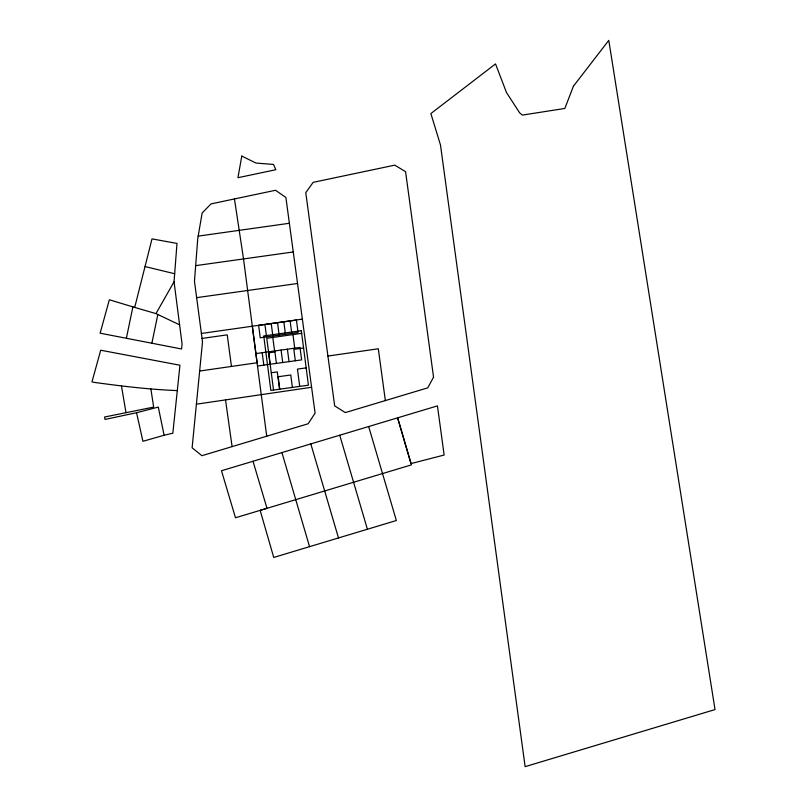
<?xml version="1.0" encoding="UTF-8"?>
<svg xmlns="http://www.w3.org/2000/svg" width="807" height="807" viewBox="0 0 807 807"><rect width="100%" height="100%" fill="white"/><g stroke="black" fill="none" stroke-linecap="round" stroke-linejoin="round"><path stroke-width="1.21" d="M179.608 324.848L174.05 281.774L176.995 243.421L152.009 238.892L134.708 307.427L155.963 313.61L179.608 324.848L182.069 344.014L181.565 348.987L100.129 333.19L109.349 299.77L134.708 307.427M126.447 337.931L132.893 306.862M151.918 343.025L157.839 314.498M155.963 313.61L174.05 281.774M253.015 461.271L437.444 405.881L444.143 455.037L411.035 463.581L397.619 417.844L411.399 464.882L266.996 508.309L235.483 517.761L221.481 470.743L253.015 461.271L266.996 508.309L260.136 510.347L273.744 557.445L396.358 520.525L368.668 426.53M164.124 435.255L142.92 441.298L136.554 412.73L158.293 407.081L164.124 435.255L172.839 433.198L179.951 365.228L100.704 350.218L91.978 381.862L93.703 382.306C121.484 386.129 149.386 389.519 177.429 390.598M136.554 412.73L105.021 419.428L104.577 417.017L153.653 407.101L150.869 388.893M196.394 404.186L311.613 387.269M199.642 371.028L257.11 362.757L252.329 326.22L302.363 319.118M327.914 356.048L378.301 348.775L385.353 400.575M297.541 283.489L196.636 297.652M201.387 333.462L194.467 281.27L197.755 238.549L202.154 212.998L211.01 203.899L275.53 190.27L285.88 197.443L315.103 413.144L308.163 423.756L201.901 455.693L192.116 447.794L202.507 341.906L201.387 333.462L252.329 326.22M202.043 338.436L227.231 334.855L231.458 366.449M289.38 223.277L198.169 236.128M293.264 251.966L195.667 265.644M301.667 333.352L266.784 338.304L273.533 390.043M255.89 353.577L300.002 347.444L301.626 359.882L257.514 366.015M268.681 352.841L274.703 352.003L272.806 337.457M303.573 347.999L294.868 349.209L292.961 334.592M271.273 372.743L277.295 371.906L279.545 389.206M306.166 367.891L297.46 369.102L299.71 386.402M145.099 266.572L174.665 273.744M339.727 435.225L367.407 529.241M310.816 443.911L338.496 537.946M281.925 452.576L309.545 546.662M121.474 386.008L126.003 412.69M234.454 198.946L243.532 258.997L261.226 394.482M225.496 399.727L232.093 446.614M261.236 394.472L266.714 436.214M290.137 320.964L291.761 333.402M293.698 348.321L295.322 360.759M283.832 321.842L285.456 334.28M287.403 349.199L289.017 361.637M292.386 387.421L290.762 374.983L278.153 376.738L279.777 389.166M277.537 322.719L279.151 335.157M281.098 350.077L282.722 362.504M271.233 323.597L272.847 336.025M274.794 350.954L276.418 363.382M264.928 324.464L266.552 336.902M268.499 351.822L270.113 364.26M262.194 352.699L263.818 365.137M241.787 156.064L237.934 177.711L275.833 169.712L273.533 164.446L255.97 163.054L241.787 156.064M573.414 86.228L564.839 108.451L522.371 115.098L519.607 112.788L506.483 92.512L495.528 63.914L430.867 113.565L440.491 145.008L525.125 766.65L715.022 709.575L608.781 40.35L573.414 86.228M433.551 377.172L427.75 387.854L345.315 412.589L334.673 405.881L305.772 192.661L313.146 182.342L394.764 165.153L405.568 171.669L433.551 377.172M296.441 320.086L258.623 325.342L260.247 337.78L298.055 332.524L296.441 320.086M301.324 330.699L263.738 335.924L270.839 390.417L308.425 385.191L301.324 330.699"/></g></svg>
